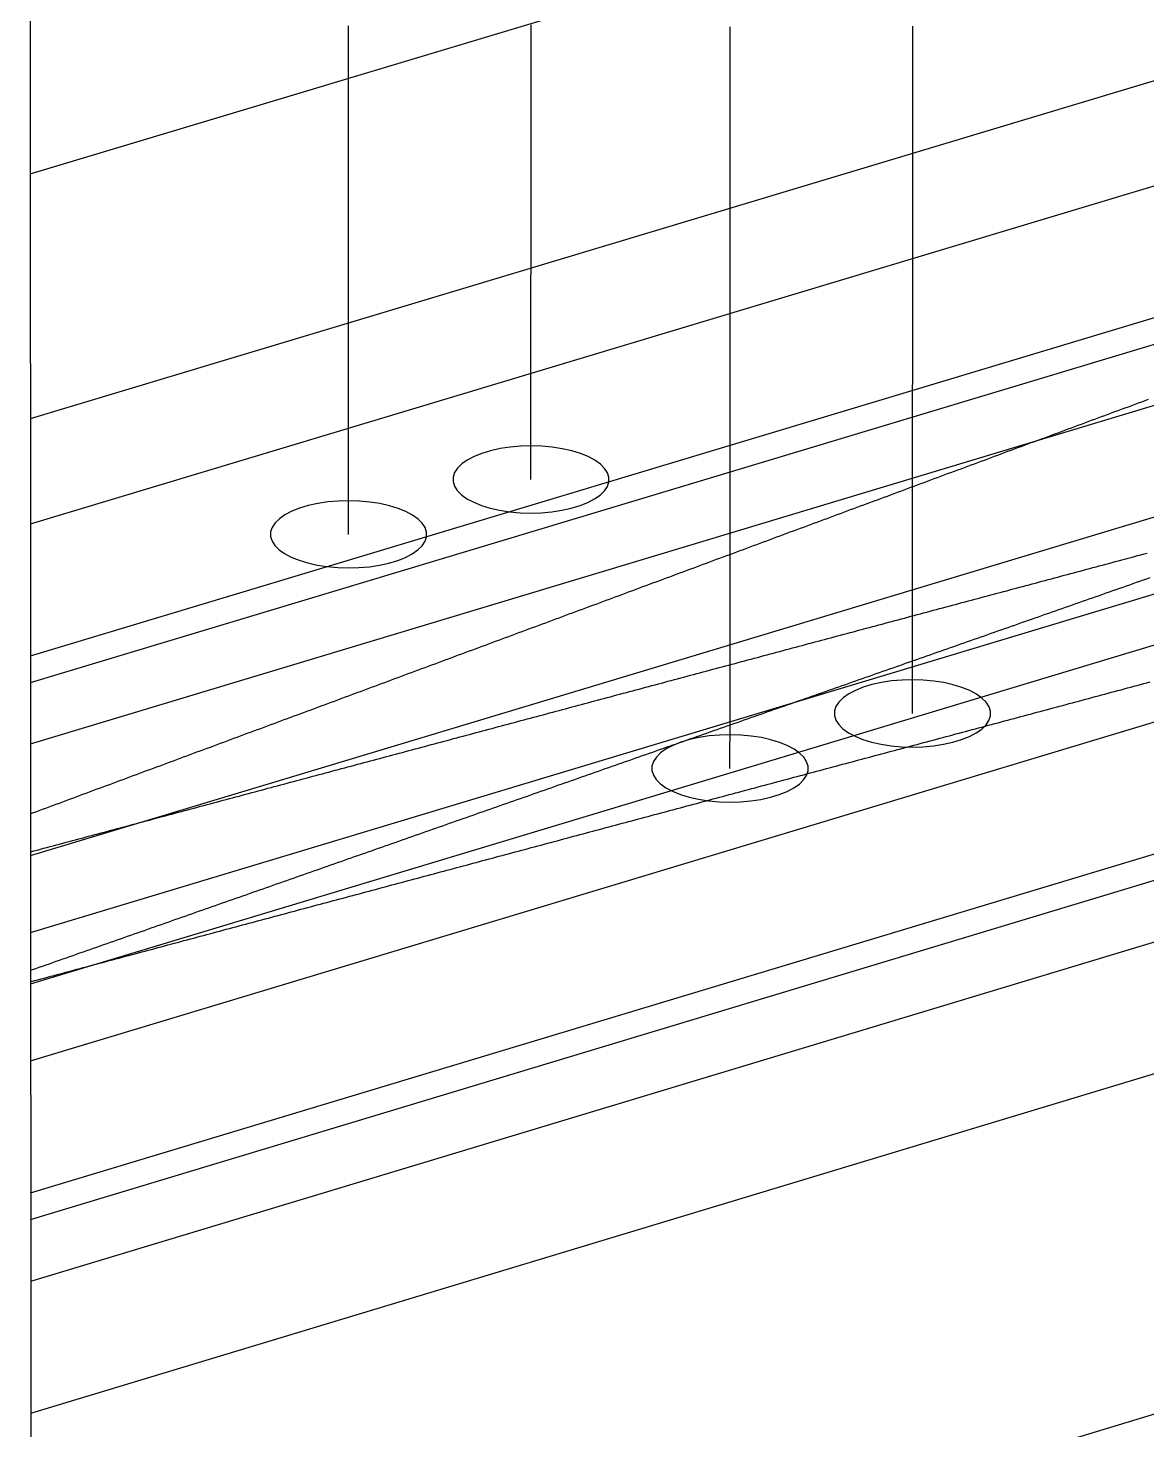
# Model space of a CAD drawing. Header units: millimetres. Extents: x -320 to 323, y -425 to 415.
# Drawn here: x -16.7 to 40.1, y -204.5 to -133.3 of the extents above; entities that cross this region are included whole.
import ezdxf

# ---------------------------------------------------------------- set-up
doc = ezdxf.new("R2010")
doc.units = ezdxf.units.MM
doc.layers.add('SKETCH', color=5, linetype='Continuous')
doc.layers.add('VISIBLE', color=7, linetype='Continuous')

msp = doc.modelspace()

# ---------------------------------------------------------------- linework, layer by layer
at = {"layer": 'SKETCH', "flags": 128}
for points in [[(-0.418, -159.026), (-0.418, -158.816), (-0.418, -158.607), (-0.418, -158.397), (-0.418, -158.187), (-0.418, -157.977), (-0.418, -157.767), (-0.418, -157.557), (-0.418, -157.348), (-0.418, -157.138), (-0.418, -156.928), (-0.418, -156.718), (-0.418, -156.508), (-0.418, -156.298), (-0.418, -156.089), (-0.418, -155.879), (-0.418, -155.669), (-0.418, -155.459), (-0.418, -155.249), (-0.418, -155.039), (-0.418, -154.83), (-0.418, -154.62), (-0.418, -154.41), (-0.418, -154.2), (-0.418, -153.99), (-0.418, -153.78), (-0.418, -153.57), (-0.418, -153.36), (-0.418, -153.151), (-0.418, -152.941), (-0.418, -152.731), (-0.418, -152.521), (-0.418, -152.311), (-0.418, -152.101), (-0.418, -151.891), (-0.418, -151.681), (-0.418, -151.472), (-0.418, -151.262), (-0.418, -151.052), (-0.418, -150.842), (-0.418, -150.632), (-0.418, -150.422), (-0.418, -150.212), (-0.418, -150.002), (-0.418, -149.792), (-0.418, -149.582), (-0.418, -149.373), (-0.418, -149.163), (-0.418, -148.953), (-0.419, -148.743), (-0.419, -148.533), (-0.419, -148.323), (-0.419, -148.113), (-0.419, -147.903), (-0.419, -147.693), (-0.419, -147.483), (-0.419, -147.273), (-0.419, -147.063), (-0.419, -146.853), (-0.419, -146.644), (-0.419, -146.434), (-0.419, -146.224), (-0.419, -146.014), (-0.419, -145.804), (-0.419, -145.594), (-0.419, -145.384), (-0.419, -145.174), (-0.419, -144.964), (-0.419, -144.754), (-0.419, -144.544), (-0.419, -144.334), (-0.419, -144.124), (-0.419, -143.914), (-0.419, -143.704), (-0.419, -143.494), (-0.419, -143.284), (-0.419, -143.074), (-0.419, -142.864), (-0.419, -142.654), (-0.419, -142.444), (-0.419, -142.234), (-0.419, -142.024), (-0.419, -141.814), (-0.419, -141.604), (-0.419, -141.394), (-0.419, -141.184), (-0.419, -140.974), (-0.419, -140.764), (-0.419, -140.554), (-0.419, -140.344), (-0.419, -140.134), (-0.419, -139.924), (-0.419, -139.714), (-0.419, -139.504), (-0.419, -139.294), (-0.419, -139.084), (-0.419, -138.874), (-0.419, -138.664), (-0.419, -138.454), (-0.419, -138.244), (-0.419, -138.034), (-0.419, -137.824), (-0.419, -137.614), (-0.419, -137.404), (-0.419, -137.194), (-0.419, -136.984), (-0.419, -136.774), (-0.419, -136.564), (-0.419, -136.354), (-0.419, -136.144), (-0.419, -135.934), (-0.419, -135.724), (-0.419, -135.514), (-0.419, -135.304), (-0.419, -135.094), (-0.419, -134.884), (-0.419, -134.674), (-0.419, -134.464), (-0.419, -134.254), (-0.419, -134.044), (-0.419, -133.834), (-0.419, -133.623), (-0.419, -133.413), (-0.419, -133.203)], [(8.837, -156.241), (8.837, -156.031), (8.837, -155.821), (8.838, -155.611), (8.838, -155.402), (8.838, -155.192), (8.838, -154.982), (8.838, -154.772), (8.838, -154.562), (8.838, -154.353), (8.838, -154.143), (8.838, -153.933), (8.838, -153.723), (8.838, -153.513), (8.838, -153.304), (8.838, -153.094), (8.838, -152.884), (8.838, -152.674), (8.838, -152.464), (8.838, -152.255), (8.838, -152.045), (8.838, -151.835), (8.838, -151.625), (8.838, -151.415), (8.838, -151.206), (8.838, -150.996), (8.839, -150.786), (8.839, -150.576), (8.839, -150.366), (8.839, -150.156), (8.839, -149.947), (8.839, -149.737), (8.839, -149.527), (8.839, -149.317), (8.839, -149.107), (8.839, -148.897), (8.839, -148.688), (8.839, -148.478), (8.839, -148.268), (8.839, -148.058), (8.839, -147.848), (8.839, -147.638), (8.839, -147.429), (8.839, -147.219), (8.839, -147.009), (8.839, -146.799), (8.839, -146.589), (8.839, -146.379), (8.839, -146.169), (8.839, -145.96), (8.84, -145.75), (8.84, -145.54), (8.84, -145.33), (8.84, -145.12), (8.84, -144.91), (8.84, -144.7), (8.84, -144.49), (8.84, -144.281), (8.84, -144.071), (8.84, -143.861), (8.84, -143.651), (8.84, -143.441), (8.84, -143.231), (8.84, -143.021), (8.84, -142.811), (8.84, -142.601), (8.84, -142.391), (8.84, -142.182), (8.84, -141.972), (8.84, -141.762), (8.84, -141.552), (8.84, -141.342), (8.84, -141.132), (8.841, -140.922), (8.841, -140.712), (8.841, -140.502), (8.841, -140.292), (8.841, -140.082), (8.841, -139.872), (8.841, -139.663), (8.841, -139.453), (8.841, -139.243), (8.841, -139.033), (8.841, -138.823), (8.841, -138.613), (8.841, -138.403), (8.841, -138.193), (8.841, -137.983), (8.841, -137.773), (8.841, -137.563), (8.841, -137.353), (8.841, -137.143), (8.841, -136.933), (8.841, -136.723), (8.841, -136.513), (8.841, -136.303), (8.842, -136.093), (8.842, -135.883), (8.842, -135.673), (8.842, -135.464), (8.842, -135.254), (8.842, -135.044), (8.842, -134.834), (8.842, -134.624), (8.842, -134.414), (8.842, -134.204), (8.842, -133.994), (8.842, -133.784), (8.842, -133.574), (8.842, -133.364), (8.842, -133.154)], [(18.94, -170.91), (18.94, -170.7), (18.94, -170.49), (18.94, -170.28), (18.94, -170.07), (18.94, -169.86), (18.94, -169.65), (18.941, -169.439), (18.941, -169.229), (18.941, -169.019), (18.941, -168.809), (18.941, -168.599), (18.941, -168.389), (18.941, -168.179), (18.941, -167.969), (18.941, -167.759), (18.941, -167.549), (18.941, -167.339), (18.942, -167.129), (18.942, -166.919), (18.942, -166.709), (18.942, -166.499), (18.942, -166.289), (18.942, -166.079), (18.942, -165.869), (18.942, -165.659), (18.942, -165.448), (18.942, -165.238), (18.942, -165.028), (18.943, -164.818), (18.943, -164.608), (18.943, -164.398), (18.943, -164.188), (18.943, -163.978), (18.943, -163.768), (18.943, -163.558), (18.943, -163.348), (18.943, -163.138), (18.943, -162.927), (18.944, -162.717), (18.944, -162.507), (18.944, -162.297), (18.944, -162.087), (18.944, -161.877), (18.944, -161.667), (18.944, -161.457), (18.944, -161.247), (18.944, -161.036), (18.944, -160.826), (18.944, -160.616), (18.945, -160.406), (18.945, -160.196), (18.945, -159.986), (18.945, -159.776), (18.945, -159.566), (18.945, -159.355), (18.945, -159.145), (18.945, -158.935), (18.945, -158.725), (18.945, -158.515), (18.945, -158.305), (18.946, -158.095), (18.946, -157.884), (18.946, -157.674), (18.946, -157.464), (18.946, -157.254), (18.946, -157.044), (18.946, -156.834), (18.946, -156.624), (18.946, -156.413), (18.946, -156.203), (18.946, -155.993), (18.947, -155.783), (18.947, -155.573), (18.947, -155.363), (18.947, -155.152), (18.947, -154.942), (18.947, -154.732), (18.947, -154.522), (18.947, -154.312), (18.947, -154.101), (18.947, -153.891), (18.948, -153.681), (18.948, -153.471), (18.948, -153.261), (18.948, -153.051), (18.948, -152.84), (18.948, -152.63), (18.948, -152.42), (18.948, -152.21), (18.948, -152), (18.948, -151.789), (18.948, -151.579), (18.949, -151.369), (18.949, -151.159), (18.949, -150.948), (18.949, -150.738), (18.949, -150.528), (18.949, -150.318), (18.949, -150.108), (18.949, -149.897), (18.949, -149.687), (18.949, -149.477), (18.949, -149.267), (18.95, -149.056), (18.95, -148.846), (18.95, -148.636), (18.95, -148.426), (18.95, -148.215), (18.95, -148.005), (18.95, -147.795), (18.95, -147.585), (18.95, -147.374), (18.95, -147.164), (18.95, -146.954), (18.951, -146.744), (18.951, -146.533), (18.951, -146.323), (18.951, -146.113), (18.951, -145.903), (18.951, -145.692), (18.951, -145.482), (18.951, -145.272), (18.951, -145.062), (18.951, -144.851), (18.952, -144.641), (18.952, -144.431), (18.952, -144.22), (18.952, -144.01), (18.952, -143.8), (18.952, -143.59), (18.952, -143.379), (18.952, -143.169), (18.952, -142.959), (18.952, -142.748), (18.952, -142.538), (18.953, -142.328), (18.953, -142.118), (18.953, -141.907), (18.953, -141.697), (18.953, -141.487), (18.953, -141.276), (18.953, -141.066), (18.953, -140.856), (18.953, -140.645), (18.953, -140.435), (18.953, -140.225), (18.954, -140.014), (18.954, -139.804), (18.954, -139.594), (18.954, -139.383), (18.954, -139.173), (18.954, -138.963), (18.954, -138.752), (18.954, -138.542), (18.954, -138.332), (18.954, -138.121), (18.955, -137.911), (18.955, -137.701), (18.955, -137.49), (18.955, -137.28), (18.955, -137.07), (18.955, -136.859), (18.955, -136.649), (18.955, -136.439), (18.955, -136.228), (18.955, -136.018), (18.955, -135.808), (18.956, -135.597), (18.956, -135.387), (18.956, -135.176), (18.956, -134.964), (18.956, -134.753), (18.956, -134.541), (18.956, -134.329), (18.956, -134.117), (18.956, -133.905), (18.956, -133.693), (18.956, -133.481), (18.957, -133.269)], [(28.202, -168.117), (28.202, -167.907), (28.202, -167.697), (28.202, -167.487), (28.202, -167.277), (28.202, -167.067), (28.202, -166.857), (28.202, -166.647), (28.203, -166.437), (28.203, -166.227), (28.203, -166.017), (28.203, -165.807), (28.203, -165.597), (28.203, -165.387), (28.203, -165.177), (28.204, -164.967), (28.204, -164.757), (28.204, -164.547), (28.204, -164.337), (28.204, -164.127), (28.204, -163.917), (28.204, -163.707), (28.205, -163.497), (28.205, -163.287), (28.205, -163.077), (28.205, -162.867), (28.205, -162.657), (28.205, -162.447), (28.205, -162.237), (28.206, -162.027), (28.206, -161.817), (28.206, -161.607), (28.206, -161.397), (28.206, -161.187), (28.206, -160.977), (28.206, -160.767), (28.207, -160.557), (28.207, -160.347), (28.207, -160.137), (28.207, -159.927), (28.207, -159.717), (28.207, -159.506), (28.207, -159.296), (28.207, -159.086), (28.208, -158.876), (28.208, -158.666), (28.208, -158.456), (28.208, -158.246), (28.208, -158.036), (28.208, -157.826), (28.208, -157.616), (28.209, -157.406), (28.209, -157.196), (28.209, -156.986), (28.209, -156.776), (28.209, -156.565), (28.209, -156.355), (28.209, -156.145), (28.21, -155.935), (28.21, -155.725), (28.21, -155.515), (28.21, -155.305), (28.21, -155.095), (28.21, -154.885), (28.21, -154.675), (28.211, -154.465), (28.211, -154.254), (28.211, -154.044), (28.211, -153.834), (28.211, -153.624), (28.211, -153.414), (28.211, -153.204), (28.212, -152.994), (28.212, -152.784), (28.212, -152.573), (28.212, -152.363), (28.212, -152.153), (28.212, -151.943), (28.212, -151.733), (28.212, -151.523), (28.213, -151.313), (28.213, -151.103), (28.213, -150.892), (28.213, -150.682), (28.213, -150.472), (28.213, -150.262), (28.213, -150.052), (28.214, -149.842), (28.214, -149.632), (28.214, -149.421), (28.214, -149.211), (28.214, -149.001), (28.214, -148.791), (28.214, -148.581), (28.215, -148.371), (28.215, -148.16), (28.215, -147.95), (28.215, -147.74), (28.215, -147.53), (28.215, -147.32), (28.215, -147.11), (28.216, -146.899), (28.216, -146.689), (28.216, -146.479), (28.216, -146.269), (28.216, -146.059), (28.216, -145.848), (28.216, -145.638), (28.216, -145.428), (28.217, -145.218), (28.217, -145.008), (28.217, -144.797), (28.217, -144.587), (28.217, -144.377), (28.217, -144.167), (28.217, -143.957), (28.218, -143.746), (28.218, -143.536), (28.218, -143.326), (28.218, -143.116), (28.218, -142.906), (28.218, -142.695), (28.218, -142.485), (28.219, -142.275), (28.219, -142.065), (28.219, -141.854), (28.219, -141.644), (28.219, -141.434), (28.219, -141.224), (28.219, -141.014), (28.22, -140.803), (28.22, -140.593), (28.22, -140.383), (28.22, -140.173), (28.22, -139.962), (28.22, -139.752), (28.22, -139.542), (28.221, -139.332), (28.221, -139.121), (28.221, -138.911), (28.221, -138.701), (28.221, -138.49), (28.221, -138.28), (28.221, -138.07), (28.221, -137.86), (28.222, -137.649), (28.222, -137.439), (28.222, -137.229), (28.222, -137.019), (28.222, -136.808), (28.222, -136.598), (28.222, -136.388), (28.223, -136.177), (28.223, -135.967), (28.223, -135.757), (28.223, -135.547), (28.223, -135.336), (28.223, -135.126), (28.223, -134.916), (28.224, -134.705), (28.224, -134.495), (28.224, -134.285), (28.224, -134.075), (28.224, -133.864), (28.224, -133.654), (28.224, -133.444), (28.225, -133.233)], [(-16.564, -173.21), (-16.462, -173.172), (-16.292, -173.109), (-16.121, -173.045), (-15.951, -172.982), (-15.781, -172.919), (-15.61, -172.856), (-15.44, -172.792), (-15.269, -172.729), (-15.099, -172.666), (-14.929, -172.603), (-14.758, -172.54), (-14.588, -172.476), (-14.418, -172.413), (-14.247, -172.35), (-14.077, -172.287), (-13.906, -172.223), (-13.736, -172.16), (-13.566, -172.097), (-13.395, -172.034), (-13.225, -171.971), (-13.055, -171.908), (-12.884, -171.844), (-12.714, -171.781), (-12.543, -171.718), (-12.373, -171.655), (-12.203, -171.592), (-12.032, -171.529), (-11.862, -171.465), (-11.692, -171.402), (-11.521, -171.339), (-11.351, -171.276), (-11.181, -171.213), (-11.01, -171.15), (-10.84, -171.087), (-10.669, -171.023), (-10.499, -170.96), (-10.329, -170.897), (-10.158, -170.834), (-9.988, -170.771), (-9.818, -170.708), (-9.647, -170.645), (-9.477, -170.581), (-9.307, -170.518), (-9.136, -170.455), (-8.966, -170.392), (-8.796, -170.329), (-8.625, -170.266), (-8.455, -170.202), (-8.285, -170.139), (-8.115, -170.076), (-7.944, -170.013), (-7.774, -169.95), (-7.604, -169.886), (-7.433, -169.823), (-7.263, -169.76), (-7.093, -169.697), (-6.923, -169.634), (-6.752, -169.57), (-6.582, -169.507), (-6.412, -169.444), (-6.241, -169.381), (-6.071, -169.318), (-5.901, -169.255), (-5.731, -169.191), (-5.56, -169.128), (-5.39, -169.065), (-5.22, -169.002), (-5.049, -168.939), (-4.879, -168.876), (-4.709, -168.812), (-4.538, -168.749), (-4.368, -168.686), (-4.198, -168.623), (-4.028, -168.56), (-3.857, -168.497), (-3.687, -168.434), (-3.517, -168.371), (-3.346, -168.307), (-3.176, -168.244), (-3.006, -168.181), (-2.835, -168.118), (-2.665, -168.055), (-2.495, -167.992), (-2.324, -167.929), (-2.154, -167.866), (-1.984, -167.803), (-1.814, -167.739), (-1.643, -167.676), (-1.473, -167.613), (-1.303, -167.55), (-1.132, -167.487), (-0.962, -167.424), (-0.792, -167.361), (-0.622, -167.297), (-0.452, -167.234), (-0.281, -167.171), (-0.111, -167.108), (0.059, -167.045), (0.229, -166.982), (0.4, -166.919), (0.57, -166.855), (0.74, -166.792), (0.91, -166.729), (1.08, -166.666), (1.25, -166.603), (1.421, -166.54), (1.591, -166.476), (1.761, -166.413), (1.931, -166.35), (2.101, -166.287), (2.272, -166.224), (2.442, -166.161), (2.612, -166.098), (2.782, -166.034), (2.952, -165.971), (3.123, -165.908), (3.293, -165.845), (3.463, -165.782), (3.633, -165.719), (3.803, -165.656), (3.973, -165.593), (4.144, -165.53), (4.314, -165.467), (4.484, -165.404), (4.654, -165.34), (4.824, -165.277), (4.995, -165.214), (5.165, -165.151), (5.335, -165.088), (5.505, -165.025), (5.675, -164.962), (5.845, -164.899), (6.016, -164.836), (6.186, -164.773), (6.356, -164.71), (6.526, -164.647), (6.696, -164.584), (6.866, -164.52), (7.037, -164.457), (7.207, -164.394), (7.377, -164.331), (7.547, -164.268), (7.717, -164.205), (7.887, -164.142), (8.057, -164.079), (8.228, -164.016), (8.398, -163.953), (8.568, -163.889), (8.738, -163.826), (8.908, -163.763), (9.078, -163.7), (9.248, -163.637), (9.419, -163.574), (9.589, -163.511), (9.759, -163.448), (9.929, -163.385), (10.099, -163.322), (10.269, -163.258), (10.439, -163.195), (10.609, -163.132), (10.779, -163.069), (10.95, -163.006), (11.12, -162.943), (11.29, -162.88), (11.46, -162.817), (11.63, -162.754), (11.8, -162.691), (11.97, -162.628), (12.14, -162.565), (12.31, -162.501), (12.48, -162.438), (12.65, -162.375), (12.82, -162.312), (12.99, -162.249), (13.161, -162.186), (13.331, -162.123), (13.501, -162.06), (13.671, -161.997), (13.841, -161.934), (14.011, -161.871), (14.181, -161.808), (14.351, -161.745), (14.521, -161.682), (14.691, -161.619), (14.861, -161.556), (15.031, -161.493), (15.201, -161.43), (15.371, -161.366), (15.541, -161.303), (15.711, -161.24), (15.881, -161.177), (16.051, -161.114), (16.221, -161.051), (16.391, -160.988), (16.562, -160.925), (16.732, -160.862), (16.902, -160.799), (17.072, -160.736), (17.242, -160.673), (17.412, -160.61), (17.582, -160.547), (17.752, -160.483), (17.922, -160.42), (18.092, -160.357), (18.262, -160.294), (18.432, -160.231), (18.602, -160.168), (18.772, -160.105), (18.942, -160.042), (19.112, -159.979), (19.282, -159.916), (19.452, -159.853), (19.622, -159.79), (19.792, -159.727), (19.962, -159.664), (20.132, -159.601), (20.302, -159.538), (20.472, -159.475), (20.642, -159.412), (20.812, -159.349), (20.982, -159.286), (21.152, -159.223), (21.322, -159.16), (21.492, -159.097), (21.662, -159.034), (21.832, -158.971), (22.002, -158.907), (22.172, -158.844), (22.342, -158.781), (22.512, -158.718), (22.681, -158.655), (22.851, -158.592), (23.021, -158.529), (23.191, -158.466), (23.361, -158.403), (23.531, -158.34), (23.701, -158.277), (23.871, -158.214), (24.041, -158.151), (24.211, -158.088), (24.381, -158.025), (24.551, -157.962), (24.721, -157.899), (24.891, -157.836), (25.061, -157.773), (25.231, -157.71), (25.401, -157.647), (25.571, -157.584), (25.741, -157.521), (25.911, -157.458), (26.081, -157.395), (26.251, -157.332), (26.42, -157.269), (26.59, -157.206), (26.76, -157.143), (26.93, -157.08), (27.1, -157.017), (27.27, -156.954), (27.44, -156.891), (27.61, -156.828), (27.78, -156.764), (27.95, -156.701), (28.12, -156.638), (28.29, -156.575), (28.459, -156.512), (28.629, -156.45), (28.799, -156.387), (28.969, -156.324), (29.139, -156.261), (29.309, -156.198), (29.479, -156.135), (29.649, -156.072), (29.818, -156.009), (29.988, -155.946), (30.158, -155.883), (30.328, -155.82), (30.498, -155.757), (30.668, -155.694), (30.838, -155.631), (31.007, -155.568), (31.177, -155.505), (31.347, -155.442), (31.517, -155.379), (31.687, -155.316), (31.857, -155.253), (32.027, -155.19), (32.197, -155.127), (32.366, -155.064), (32.536, -155.001), (32.706, -154.938), (32.876, -154.875), (33.046, -154.812), (33.216, -154.749), (33.386, -154.686), (33.555, -154.623), (33.725, -154.56), (33.895, -154.497), (34.065, -154.434), (34.235, -154.371), (34.405, -154.308), (34.575, -154.245), (34.744, -154.182), (34.914, -154.119), (35.084, -154.056), (35.254, -153.993), (35.424, -153.93), (35.594, -153.867), (35.763, -153.804), (35.933, -153.741), (36.103, -153.678), (36.273, -153.615), (36.443, -153.552), (36.613, -153.489), (36.782, -153.426), (36.952, -153.363), (37.122, -153.3), (37.292, -153.237), (37.462, -153.174), (37.631, -153.111), (37.801, -153.048), (37.971, -152.986), (38.141, -152.923), (38.311, -152.86), (38.48, -152.797), (38.65, -152.734), (38.82, -152.671), (38.99, -152.608), (39.16, -152.545), (39.329, -152.482), (39.499, -152.419), (39.669, -152.356), (39.839, -152.293), (40.008, -152.23), (40.178, -152.167)], [(12.084, -155.264), (11.744, -155.083), (11.349, -154.923), (10.908, -154.789), (10.429, -154.681), (9.92, -154.602), (9.39, -154.554), (8.851, -154.537), (8.311, -154.552), (7.781, -154.599), (7.27, -154.676), (6.789, -154.782), (6.346, -154.915), (5.949, -155.073), (5.607, -155.253), (5.324, -155.451), (5.106, -155.664), (4.959, -155.888), (4.883, -156.118), (4.881, -156.35), (4.953, -156.581), (5.097, -156.805), (5.311, -157.019), (5.59, -157.218), (5.93, -157.399), (6.325, -157.558), (6.766, -157.693), (7.245, -157.801), (7.755, -157.88), (8.284, -157.928), (8.824, -157.944), (9.364, -157.929), (9.894, -157.883), (10.405, -157.806), (10.886, -157.7), (11.329, -157.566), (11.726, -157.408), (12.069, -157.228), (12.352, -157.03), (12.569, -156.817), (12.716, -156.594), (12.792, -156.363), (12.794, -156.131), (12.722, -155.9), (12.577, -155.676), (12.363, -155.463), (12.084, -155.264)], [(2.83, -158.049), (2.49, -157.868), (2.096, -157.708), (1.655, -157.573), (1.175, -157.466), (0.666, -157.387), (0.137, -157.339), (-0.403, -157.322), (-0.943, -157.337), (-1.474, -157.383), (-1.984, -157.46), (-2.466, -157.567), (-2.909, -157.7), (-3.306, -157.858), (-3.649, -158.038), (-3.932, -158.236), (-4.15, -158.449), (-4.298, -158.673), (-4.374, -158.903), (-4.376, -159.136), (-4.304, -159.367), (-4.16, -159.591), (-3.947, -159.805), (-3.667, -160.004), (-3.327, -160.185), (-2.933, -160.345), (-2.492, -160.48), (-2.012, -160.587), (-1.503, -160.666), (-0.973, -160.714), (-0.433, -160.731), (0.107, -160.716), (0.637, -160.67), (1.148, -160.593), (1.63, -160.486), (2.073, -160.353), (2.47, -160.195), (2.813, -160.015), (3.096, -159.816), (3.314, -159.603), (3.461, -159.379), (3.537, -159.149), (3.539, -158.916), (3.467, -158.686), (3.323, -158.462), (3.109, -158.248), (2.83, -158.049)], [(-16.563, -175.143), (-16.55, -175.14), (-16.387, -175.096), (-16.225, -175.053), (-16.062, -175.009), (-15.899, -174.966), (-15.737, -174.922), (-15.574, -174.878), (-15.411, -174.835), (-15.248, -174.791), (-15.086, -174.748), (-14.923, -174.704), (-14.76, -174.661), (-14.598, -174.617), (-14.435, -174.574), (-14.272, -174.53), (-14.11, -174.487), (-13.947, -174.443), (-13.784, -174.4), (-13.622, -174.356), (-13.459, -174.313), (-13.296, -174.269), (-13.134, -174.226), (-12.971, -174.182), (-12.808, -174.139), (-12.646, -174.095), (-12.483, -174.052), (-12.32, -174.008), (-12.158, -173.965), (-11.995, -173.921), (-11.832, -173.877), (-11.67, -173.834), (-11.507, -173.79), (-11.344, -173.747), (-11.182, -173.703), (-11.019, -173.66), (-10.856, -173.616), (-10.694, -173.573), (-10.531, -173.529), (-10.369, -173.486), (-10.206, -173.442), (-10.043, -173.399), (-9.881, -173.355), (-9.718, -173.312), (-9.555, -173.268), (-9.393, -173.225), (-9.23, -173.181), (-9.068, -173.138), (-8.905, -173.094), (-8.742, -173.051), (-8.58, -173.007), (-8.417, -172.964), (-8.254, -172.92), (-8.092, -172.877), (-7.929, -172.833), (-7.767, -172.79), (-7.604, -172.746), (-7.441, -172.703), (-7.279, -172.659), (-7.116, -172.616), (-6.953, -172.572), (-6.791, -172.529), (-6.628, -172.485), (-6.466, -172.442), (-6.303, -172.398), (-6.14, -172.355), (-5.978, -172.311), (-5.815, -172.268), (-5.652, -172.224), (-5.49, -172.181), (-5.327, -172.137), (-5.165, -172.094), (-5.002, -172.05), (-4.839, -172.007), (-4.677, -171.963), (-4.514, -171.92), (-4.352, -171.876), (-4.189, -171.833), (-4.026, -171.789), (-3.864, -171.746), (-3.701, -171.702), (-3.539, -171.659), (-3.376, -171.615), (-3.214, -171.572), (-3.051, -171.528), (-2.889, -171.485), (-2.726, -171.441), (-2.564, -171.398), (-2.401, -171.354), (-2.238, -171.311), (-2.076, -171.267), (-1.913, -171.224), (-1.751, -171.18), (-1.588, -171.137), (-1.426, -171.093), (-1.263, -171.05), (-1.101, -171.006), (-0.938, -170.963), (-0.776, -170.919), (-0.613, -170.876), (-0.451, -170.833), (-0.288, -170.789), (-0.126, -170.746), (0.037, -170.702), (0.199, -170.659), (0.362, -170.615), (0.524, -170.572), (0.687, -170.528), (0.849, -170.485), (1.012, -170.441), (1.174, -170.398), (1.337, -170.354), (1.499, -170.311), (1.662, -170.267), (1.824, -170.224), (1.987, -170.18), (2.149, -170.137), (2.312, -170.094), (2.474, -170.05), (2.637, -170.007), (2.799, -169.963), (2.961, -169.92), (3.124, -169.876), (3.286, -169.833), (3.449, -169.789), (3.611, -169.746), (3.774, -169.702), (3.936, -169.659), (4.099, -169.615), (4.261, -169.572), (4.424, -169.528), (4.586, -169.485), (4.749, -169.441), (4.911, -169.398), (5.074, -169.355), (5.236, -169.311), (5.399, -169.268), (5.561, -169.224), (5.724, -169.181), (5.886, -169.137), (6.049, -169.094), (6.211, -169.05), (6.373, -169.007), (6.536, -168.963), (6.698, -168.92), (6.861, -168.876), (7.023, -168.833), (7.186, -168.789), (7.348, -168.746), (7.511, -168.703), (7.673, -168.659), (7.835, -168.616), (7.998, -168.572), (8.16, -168.529), (8.323, -168.485), (8.485, -168.442), (8.648, -168.398), (8.81, -168.355), (8.972, -168.311), (9.135, -168.268), (9.297, -168.224), (9.46, -168.181), (9.622, -168.137), (9.785, -168.094), (9.947, -168.05), (10.109, -168.007), (10.272, -167.964), (10.434, -167.92), (10.597, -167.877), (10.759, -167.833), (10.921, -167.79), (11.084, -167.746), (11.246, -167.703), (11.408, -167.659), (11.571, -167.616), (11.733, -167.572), (11.896, -167.529), (12.058, -167.486), (12.22, -167.442), (12.383, -167.399), (12.545, -167.355), (12.707, -167.312), (12.87, -167.268), (13.032, -167.225), (13.194, -167.182), (13.357, -167.138), (13.519, -167.095), (13.681, -167.051), (13.844, -167.008), (14.006, -166.964), (14.168, -166.921), (14.331, -166.878), (14.493, -166.834), (14.655, -166.791), (14.818, -166.747), (14.98, -166.704), (15.142, -166.66), (15.305, -166.617), (15.467, -166.574), (15.629, -166.53), (15.791, -166.487), (15.954, -166.443), (16.116, -166.4), (16.278, -166.357), (16.441, -166.313), (16.603, -166.27), (16.765, -166.226), (16.928, -166.183), (17.09, -166.139), (17.252, -166.096), (17.414, -166.053), (17.577, -166.009), (17.739, -165.966), (17.901, -165.922), (18.064, -165.879), (18.226, -165.836), (18.388, -165.792), (18.55, -165.749), (18.713, -165.705), (18.875, -165.662), (19.037, -165.618), (19.199, -165.575), (19.362, -165.532), (19.524, -165.488), (19.686, -165.445), (19.849, -165.401), (20.011, -165.358), (20.173, -165.315), (20.336, -165.271), (20.498, -165.228), (20.66, -165.184), (20.822, -165.141), (20.985, -165.097), (21.147, -165.054), (21.309, -165.011), (21.471, -164.967), (21.634, -164.924), (21.796, -164.88), (21.958, -164.837), (22.121, -164.794), (22.283, -164.75), (22.445, -164.707), (22.607, -164.663), (22.77, -164.62), (22.932, -164.576), (23.094, -164.533), (23.256, -164.49), (23.418, -164.446), (23.581, -164.403), (23.743, -164.359), (23.905, -164.316), (24.067, -164.273), (24.23, -164.229), (24.392, -164.186), (24.554, -164.143), (24.716, -164.099), (24.878, -164.056), (25.04, -164.012), (25.203, -163.969), (25.365, -163.926), (25.527, -163.882), (25.689, -163.839), (25.851, -163.795), (26.014, -163.752), (26.176, -163.709), (26.338, -163.665), (26.5, -163.622), (26.662, -163.578), (26.824, -163.535), (26.987, -163.492), (27.149, -163.448), (27.311, -163.405), (27.473, -163.362), (27.635, -163.318), (27.797, -163.275), (27.96, -163.231), (28.122, -163.188), (28.284, -163.145), (28.446, -163.101), (28.608, -163.058), (28.77, -163.014), (28.932, -162.971), (29.095, -162.928), (29.257, -162.884), (29.419, -162.841), (29.581, -162.798), (29.743, -162.754), (29.905, -162.711), (30.067, -162.667), (30.23, -162.624), (30.392, -162.581), (30.554, -162.537), (30.716, -162.494), (30.878, -162.451), (31.04, -162.407), (31.202, -162.364), (31.364, -162.321), (31.526, -162.277), (31.689, -162.234), (31.851, -162.19), (32.013, -162.147), (32.175, -162.104), (32.337, -162.06), (32.499, -162.017), (32.661, -161.974), (32.823, -161.93), (32.985, -161.887), (33.147, -161.844), (33.309, -161.8), (33.472, -161.757), (33.634, -161.713), (33.796, -161.67), (33.958, -161.627), (34.12, -161.583), (34.282, -161.54), (34.444, -161.497), (34.606, -161.453), (34.768, -161.41), (34.93, -161.366), (35.093, -161.323), (35.255, -161.28), (35.417, -161.236), (35.579, -161.193), (35.741, -161.149), (35.903, -161.106), (36.065, -161.063), (36.227, -161.019), (36.389, -160.976), (36.552, -160.933), (36.714, -160.889), (36.876, -160.846), (37.038, -160.802), (37.2, -160.759), (37.362, -160.716), (37.524, -160.672), (37.686, -160.629), (37.848, -160.585), (38.011, -160.542), (38.173, -160.499), (38.335, -160.455), (38.497, -160.412), (38.659, -160.369), (38.821, -160.325), (38.983, -160.282), (39.145, -160.239), (39.307, -160.195), (39.469, -160.152), (39.631, -160.108), (39.793, -160.065), (39.955, -160.022), (40.117, -159.978)], [(-16.561, -181.158), (-16.466, -181.124), (-16.293, -181.064), (-16.121, -181.003), (-15.949, -180.943), (-15.777, -180.883), (-15.604, -180.822), (-15.432, -180.762), (-15.26, -180.701), (-15.088, -180.641), (-14.916, -180.58), (-14.743, -180.52), (-14.571, -180.46), (-14.399, -180.399), (-14.227, -180.339), (-14.055, -180.278), (-13.882, -180.218), (-13.71, -180.157), (-13.538, -180.097), (-13.366, -180.037), (-13.194, -179.976), (-13.021, -179.916), (-12.849, -179.855), (-12.677, -179.795), (-12.505, -179.734), (-12.333, -179.674), (-12.16, -179.614), (-11.988, -179.553), (-11.816, -179.493), (-11.644, -179.432), (-11.472, -179.372), (-11.299, -179.311), (-11.127, -179.251), (-10.955, -179.191), (-10.783, -179.13), (-10.611, -179.07), (-10.439, -179.009), (-10.266, -178.949), (-10.094, -178.889), (-9.922, -178.828), (-9.75, -178.768), (-9.578, -178.707), (-9.406, -178.647), (-9.234, -178.587), (-9.062, -178.526), (-8.889, -178.466), (-8.717, -178.405), (-8.545, -178.345), (-8.373, -178.285), (-8.201, -178.224), (-8.029, -178.164), (-7.857, -178.104), (-7.685, -178.043), (-7.513, -177.983), (-7.341, -177.923), (-7.169, -177.862), (-6.997, -177.802), (-6.825, -177.741), (-6.653, -177.681), (-6.48, -177.621), (-6.308, -177.56), (-6.136, -177.5), (-5.964, -177.44), (-5.792, -177.379), (-5.62, -177.319), (-5.448, -177.259), (-5.276, -177.198), (-5.104, -177.138), (-4.932, -177.077), (-4.76, -177.017), (-4.588, -176.957), (-4.416, -176.896), (-4.243, -176.836), (-4.071, -176.776), (-3.899, -176.715), (-3.727, -176.655), (-3.555, -176.594), (-3.383, -176.534), (-3.211, -176.474), (-3.039, -176.413), (-2.867, -176.353), (-2.695, -176.292), (-2.523, -176.232), (-2.35, -176.172), (-2.178, -176.111), (-2.006, -176.051), (-1.834, -175.99), (-1.662, -175.93), (-1.49, -175.87), (-1.318, -175.809), (-1.146, -175.749), (-0.974, -175.689), (-0.802, -175.628), (-0.63, -175.568), (-0.458, -175.507), (-0.286, -175.447), (-0.114, -175.387), (0.058, -175.326), (0.23, -175.266), (0.403, -175.206), (0.575, -175.145), (0.747, -175.085), (0.919, -175.024), (1.091, -174.964), (1.263, -174.904), (1.435, -174.843), (1.607, -174.783), (1.779, -174.723), (1.951, -174.662), (2.123, -174.602), (2.295, -174.542), (2.467, -174.481), (2.639, -174.421), (2.811, -174.36), (2.983, -174.3), (3.155, -174.24), (3.327, -174.179), (3.499, -174.119), (3.671, -174.059), (3.843, -173.998), (4.015, -173.938), (4.187, -173.878), (4.359, -173.818), (4.531, -173.757), (4.703, -173.697), (4.875, -173.637), (5.047, -173.576), (5.219, -173.516), (5.391, -173.456), (5.563, -173.395), (5.735, -173.335), (5.907, -173.275), (6.079, -173.214), (6.251, -173.154), (6.423, -173.094), (6.595, -173.034), (6.767, -172.973), (6.939, -172.913), (7.111, -172.853), (7.283, -172.792), (7.455, -172.732), (7.627, -172.672), (7.799, -172.611), (7.971, -172.551), (8.143, -172.491), (8.315, -172.43), (8.486, -172.37), (8.658, -172.31), (8.83, -172.249), (9.002, -172.189), (9.174, -172.129), (9.346, -172.068), (9.518, -172.008), (9.69, -171.948), (9.862, -171.887), (10.034, -171.827), (10.206, -171.767), (10.377, -171.706), (10.549, -171.646), (10.721, -171.586), (10.893, -171.525), (11.065, -171.465), (11.237, -171.405), (11.409, -171.344), (11.581, -171.284), (11.753, -171.224), (11.925, -171.163), (12.097, -171.103), (12.269, -171.043), (12.44, -170.982), (12.612, -170.922), (12.784, -170.862), (12.956, -170.801), (13.128, -170.741), (13.3, -170.681), (13.472, -170.62), (13.644, -170.56), (13.816, -170.5), (13.988, -170.44), (14.16, -170.379), (14.331, -170.319), (14.503, -170.259), (14.675, -170.198), (14.847, -170.138), (15.019, -170.078), (15.191, -170.017), (15.363, -169.957), (15.535, -169.897), (15.707, -169.836), (15.878, -169.776), (16.05, -169.716), (16.222, -169.656), (16.394, -169.595), (16.566, -169.535), (16.738, -169.475), (16.909, -169.414), (17.081, -169.354), (17.253, -169.294), (17.425, -169.234), (17.597, -169.173), (17.769, -169.113), (17.94, -169.053), (18.112, -168.992), (18.284, -168.932), (18.456, -168.872), (18.628, -168.812), (18.8, -168.751), (18.971, -168.691), (19.143, -168.631), (19.315, -168.571), (19.487, -168.51), (19.659, -168.45), (19.831, -168.39), (20.002, -168.329), (20.174, -168.269), (20.346, -168.209), (20.518, -168.149), (20.689, -168.088), (20.861, -168.028), (21.033, -167.968), (21.205, -167.907), (21.377, -167.847), (21.548, -167.787), (21.72, -167.727), (21.892, -167.666), (22.064, -167.606), (22.236, -167.546), (22.407, -167.485), (22.579, -167.425), (22.751, -167.365), (22.923, -167.305), (23.094, -167.244), (23.266, -167.184), (23.438, -167.124), (23.61, -167.064), (23.782, -167.003), (23.953, -166.943), (24.125, -166.883), (24.297, -166.822), (24.469, -166.762), (24.64, -166.702), (24.812, -166.642), (24.984, -166.581), (25.156, -166.521), (25.328, -166.461), (25.499, -166.4), (25.671, -166.34), (25.843, -166.28), (26.015, -166.22), (26.186, -166.159), (26.358, -166.099), (26.53, -166.039), (26.702, -165.979), (26.874, -165.918), (27.045, -165.858), (27.217, -165.798), (27.389, -165.737), (27.561, -165.677), (27.732, -165.617), (27.904, -165.557), (28.076, -165.496), (28.248, -165.436), (28.419, -165.376), (28.591, -165.316), (28.763, -165.256), (28.935, -165.195), (29.106, -165.135), (29.278, -165.075), (29.45, -165.015), (29.621, -164.954), (29.793, -164.894), (29.965, -164.834), (30.137, -164.774), (30.308, -164.714), (30.48, -164.653), (30.652, -164.593), (30.824, -164.533), (30.995, -164.473), (31.167, -164.413), (31.339, -164.352), (31.51, -164.292), (31.682, -164.232), (31.854, -164.172), (32.026, -164.111), (32.197, -164.051), (32.369, -163.991), (32.541, -163.931), (32.712, -163.87), (32.884, -163.81), (33.056, -163.75), (33.227, -163.69), (33.399, -163.629), (33.571, -163.569), (33.743, -163.509), (33.914, -163.449), (34.086, -163.388), (34.258, -163.328), (34.429, -163.268), (34.601, -163.208), (34.773, -163.148), (34.944, -163.087), (35.116, -163.027), (35.288, -162.967), (35.459, -162.907), (35.631, -162.846), (35.803, -162.786), (35.974, -162.726), (36.146, -162.666), (36.318, -162.605), (36.489, -162.545), (36.661, -162.485), (36.832, -162.425), (37.004, -162.364), (37.176, -162.304), (37.347, -162.244), (37.519, -162.184), (37.69, -162.124), (37.862, -162.063), (38.034, -162.003), (38.205, -161.943), (38.377, -161.883), (38.549, -161.822), (38.72, -161.762), (38.892, -161.702), (39.063, -161.642), (39.235, -161.582), (39.406, -161.521), (39.578, -161.461), (39.75, -161.401), (39.921, -161.341), (40.093, -161.281), (40.264, -161.22)], [(-16.561, -181.737), (-16.525, -181.728), (-16.36, -181.683), (-16.195, -181.639), (-16.03, -181.595), (-15.865, -181.551), (-15.7, -181.507), (-15.535, -181.463), (-15.37, -181.418), (-15.205, -181.374), (-15.04, -181.33), (-14.875, -181.286), (-14.71, -181.242), (-14.545, -181.198), (-14.38, -181.154), (-14.216, -181.109), (-14.051, -181.065), (-13.886, -181.021), (-13.721, -180.977), (-13.556, -180.933), (-13.391, -180.889), (-13.226, -180.845), (-13.061, -180.8), (-12.896, -180.756), (-12.731, -180.712), (-12.567, -180.668), (-12.402, -180.624), (-12.237, -180.58), (-12.072, -180.535), (-11.907, -180.491), (-11.742, -180.447), (-11.577, -180.403), (-11.412, -180.359), (-11.247, -180.315), (-11.082, -180.27), (-10.917, -180.226), (-10.752, -180.182), (-10.587, -180.138), (-10.422, -180.094), (-10.257, -180.049), (-10.093, -180.005), (-9.928, -179.961), (-9.763, -179.917), (-9.598, -179.873), (-9.433, -179.829), (-9.268, -179.784), (-9.103, -179.74), (-8.938, -179.696), (-8.773, -179.652), (-8.608, -179.608), (-8.443, -179.564), (-8.279, -179.519), (-8.114, -179.475), (-7.949, -179.431), (-7.784, -179.387), (-7.619, -179.343), (-7.454, -179.299), (-7.29, -179.255), (-7.125, -179.21), (-6.96, -179.166), (-6.795, -179.122), (-6.63, -179.078), (-6.466, -179.034), (-6.301, -178.99), (-6.136, -178.946), (-5.971, -178.902), (-5.806, -178.857), (-5.642, -178.813), (-5.477, -178.769), (-5.312, -178.725), (-5.147, -178.681), (-4.982, -178.637), (-4.817, -178.593), (-4.653, -178.549), (-4.488, -178.504), (-4.323, -178.46), (-4.158, -178.416), (-3.993, -178.372), (-3.829, -178.328), (-3.664, -178.284), (-3.499, -178.24), (-3.334, -178.195), (-3.169, -178.151), (-3.004, -178.107), (-2.84, -178.063), (-2.675, -178.019), (-2.51, -177.975), (-2.345, -177.931), (-2.18, -177.886), (-2.015, -177.842), (-1.851, -177.798), (-1.686, -177.754), (-1.521, -177.71), (-1.356, -177.666), (-1.191, -177.622), (-1.027, -177.577), (-0.862, -177.533), (-0.697, -177.489), (-0.532, -177.445), (-0.367, -177.401), (-0.203, -177.357), (-0.038, -177.313), (0.127, -177.268), (0.292, -177.224), (0.456, -177.18), (0.621, -177.136), (0.786, -177.092), (0.951, -177.048), (1.115, -177.004), (1.28, -176.96), (1.445, -176.915), (1.61, -176.871), (1.774, -176.827), (1.939, -176.783), (2.104, -176.739), (2.269, -176.695), (2.433, -176.651), (2.598, -176.607), (2.763, -176.562), (2.927, -176.518), (3.092, -176.474), (3.257, -176.43), (3.422, -176.386), (3.586, -176.342), (3.751, -176.298), (3.916, -176.254), (4.081, -176.21), (4.245, -176.165), (4.41, -176.121), (4.575, -176.077), (4.739, -176.033), (4.904, -175.989), (5.069, -175.945), (5.233, -175.901), (5.398, -175.857), (5.563, -175.813), (5.728, -175.769), (5.892, -175.724), (6.057, -175.68), (6.222, -175.636), (6.386, -175.592), (6.551, -175.548), (6.716, -175.504), (6.88, -175.46), (7.045, -175.416), (7.21, -175.372), (7.374, -175.328), (7.539, -175.284), (7.704, -175.239), (7.868, -175.195), (8.033, -175.151), (8.198, -175.107), (8.362, -175.063), (8.527, -175.019), (8.692, -174.975), (8.856, -174.931), (9.021, -174.887), (9.186, -174.843), (9.35, -174.798), (9.515, -174.754), (9.679, -174.71), (9.844, -174.666), (10.009, -174.622), (10.173, -174.578), (10.338, -174.534), (10.503, -174.49), (10.667, -174.446), (10.832, -174.402), (10.996, -174.357), (11.161, -174.313), (11.326, -174.269), (11.49, -174.225), (11.655, -174.181), (11.82, -174.137), (11.984, -174.093), (12.149, -174.049), (12.313, -174.005), (12.478, -173.961), (12.643, -173.917), (12.807, -173.873), (12.972, -173.829), (13.136, -173.784), (13.301, -173.74), (13.466, -173.696), (13.63, -173.652), (13.795, -173.608), (13.959, -173.564), (14.124, -173.52), (14.289, -173.476), (14.453, -173.432), (14.618, -173.388), (14.782, -173.344), (14.947, -173.3), (15.111, -173.256), (15.276, -173.212), (15.441, -173.168), (15.605, -173.123), (15.77, -173.079), (15.934, -173.035), (16.099, -172.991), (16.263, -172.947), (16.428, -172.903), (16.592, -172.859), (16.757, -172.815), (16.922, -172.771), (17.086, -172.727), (17.251, -172.683), (17.415, -172.639), (17.58, -172.595), (17.744, -172.551), (17.909, -172.506), (18.073, -172.462), (18.238, -172.418), (18.402, -172.374), (18.567, -172.33), (18.731, -172.286), (18.896, -172.242), (19.06, -172.198), (19.225, -172.154), (19.39, -172.11), (19.554, -172.066), (19.719, -172.022), (19.883, -171.978), (20.048, -171.934), (20.212, -171.889), (20.377, -171.845), (20.541, -171.801), (20.706, -171.757), (20.87, -171.713), (21.035, -171.669), (21.199, -171.625), (21.364, -171.581), (21.528, -171.537), (21.693, -171.493), (21.858, -171.449), (22.022, -171.405), (22.187, -171.361), (22.351, -171.317), (22.516, -171.273), (22.68, -171.228), (22.845, -171.184), (23.009, -171.14), (23.174, -171.096), (23.338, -171.052), (23.502, -171.008), (23.667, -170.964), (23.831, -170.92), (23.996, -170.876), (24.16, -170.832), (24.325, -170.788), (24.489, -170.744), (24.654, -170.7), (24.818, -170.656), (24.983, -170.612), (25.147, -170.568), (25.312, -170.524), (25.476, -170.48), (25.64, -170.436), (25.805, -170.392), (25.969, -170.348), (26.134, -170.304), (26.298, -170.26), (26.463, -170.216), (26.627, -170.172), (26.791, -170.128), (26.956, -170.084), (27.12, -170.04), (27.285, -169.996), (27.449, -169.952), (27.613, -169.908), (27.778, -169.863), (27.942, -169.819), (28.107, -169.775), (28.271, -169.731), (28.435, -169.687), (28.6, -169.643), (28.764, -169.599), (28.929, -169.555), (29.093, -169.511), (29.257, -169.467), (29.422, -169.423), (29.586, -169.379), (29.751, -169.335), (29.915, -169.291), (30.079, -169.247), (30.244, -169.203), (30.408, -169.159), (30.572, -169.115), (30.737, -169.071), (30.901, -169.027), (31.066, -168.983), (31.23, -168.939), (31.394, -168.895), (31.559, -168.851), (31.723, -168.807), (31.887, -168.763), (32.052, -168.719), (32.216, -168.675), (32.38, -168.631), (32.545, -168.587), (32.709, -168.543), (32.874, -168.499), (33.038, -168.455), (33.202, -168.411), (33.367, -168.367), (33.531, -168.323), (33.695, -168.279), (33.86, -168.235), (34.024, -168.191), (34.188, -168.147), (34.353, -168.103), (34.517, -168.059), (34.681, -168.015), (34.846, -167.971), (35.01, -167.927), (35.174, -167.883), (35.339, -167.839), (35.503, -167.795), (35.667, -167.751), (35.831, -167.707), (35.996, -167.663), (36.16, -167.619), (36.324, -167.575), (36.489, -167.531), (36.653, -167.487), (36.817, -167.443), (36.981, -167.399), (37.146, -167.355), (37.31, -167.311), (37.474, -167.267), (37.639, -167.223), (37.803, -167.179), (37.967, -167.135), (38.131, -167.091), (38.296, -167.047), (38.46, -167.003), (38.624, -166.959), (38.789, -166.915), (38.953, -166.871), (39.117, -166.827), (39.281, -166.783), (39.446, -166.739), (39.61, -166.695), (39.774, -166.651), (39.939, -166.607), (40.103, -166.563), (40.267, -166.519)], [(31.45, -167.138), (31.109, -166.956), (30.714, -166.797), (30.272, -166.661), (29.792, -166.553), (29.282, -166.475), (28.752, -166.426), (28.212, -166.41), (27.671, -166.425), (27.14, -166.471), (26.629, -166.548), (26.148, -166.655), (25.704, -166.788), (25.308, -166.947), (24.965, -167.127), (24.682, -167.326), (24.465, -167.539), (24.317, -167.763), (24.242, -167.994), (24.241, -168.227), (24.313, -168.458), (24.458, -168.683), (24.672, -168.897), (24.952, -169.097), (25.293, -169.278), (25.688, -169.438), (26.13, -169.573), (26.611, -169.681), (27.121, -169.76), (27.651, -169.808), (28.192, -169.825), (28.732, -169.81), (29.263, -169.764), (29.774, -169.686), (30.256, -169.58), (30.699, -169.446), (31.096, -169.288), (31.439, -169.107), (31.722, -168.909), (31.939, -168.695), (32.086, -168.471), (32.161, -168.24), (32.162, -168.007), (32.09, -167.776), (31.945, -167.551), (31.73, -167.337), (31.45, -167.138)], [(22.19, -169.93), (21.849, -169.748), (21.454, -169.588), (21.013, -169.453), (20.532, -169.345), (20.022, -169.266), (19.492, -169.218), (18.952, -169.201), (18.411, -169.216), (17.88, -169.263), (17.369, -169.34), (16.887, -169.446), (16.443, -169.58), (16.046, -169.739), (15.703, -169.919), (15.42, -170.118), (15.203, -170.331), (15.055, -170.556), (14.979, -170.787), (14.978, -171.02), (15.05, -171.251), (15.194, -171.476), (15.409, -171.69), (15.689, -171.89), (16.03, -172.071), (16.425, -172.231), (16.866, -172.367), (17.347, -172.475), (17.857, -172.554), (18.388, -172.602), (18.928, -172.619), (19.469, -172.604), (20, -172.557), (20.511, -172.48), (20.993, -172.373), (21.437, -172.24), (21.834, -172.081), (22.177, -171.901), (22.46, -171.702), (22.678, -171.488), (22.825, -171.264), (22.901, -171.033), (22.902, -170.8), (22.83, -170.568), (22.685, -170.344), (22.47, -170.129), (22.19, -169.93)]]:
    msp.add_lwpolyline(points, dxfattribs=at)
at = {"layer": 'VISIBLE'}
for p, q in [((-16.689, 149.351), (-16.468, -419.84)), ((-16.572, -153.141), (87.331, -121.906)), ((-16.576, -140.721), (33.312, -125.743)), ((-16.57, -158.498), (87.32, -127.249)), ((-16.567, -165.193), (87.307, -133.926)), ((-16.566, -166.542), (83.889, -136.3)), ((-16.565, -169.655), (87.297, -138.377)), ((-16.559, -185.752), (117.174, -145.411)), ((-16.556, -192.461), (117.155, -152.098)), ((-16.563, -175.335), (57.919, -152.892)), ((-16.556, -193.803), (113.721, -154.471)), ((-16.555, -196.933), (117.143, -156.555)), ((-16.562, -179.239), (57.914, -156.788)), ((-16.561, -181.843), (57.91, -159.388)), ((-16.552, -203.639), (117.125, -163.239)), ((-16.545, -220.941), (102.01, -185.046))]:
    msp.add_line(p, q, dxfattribs=at)

doc.saveas('drawing.dxf')
